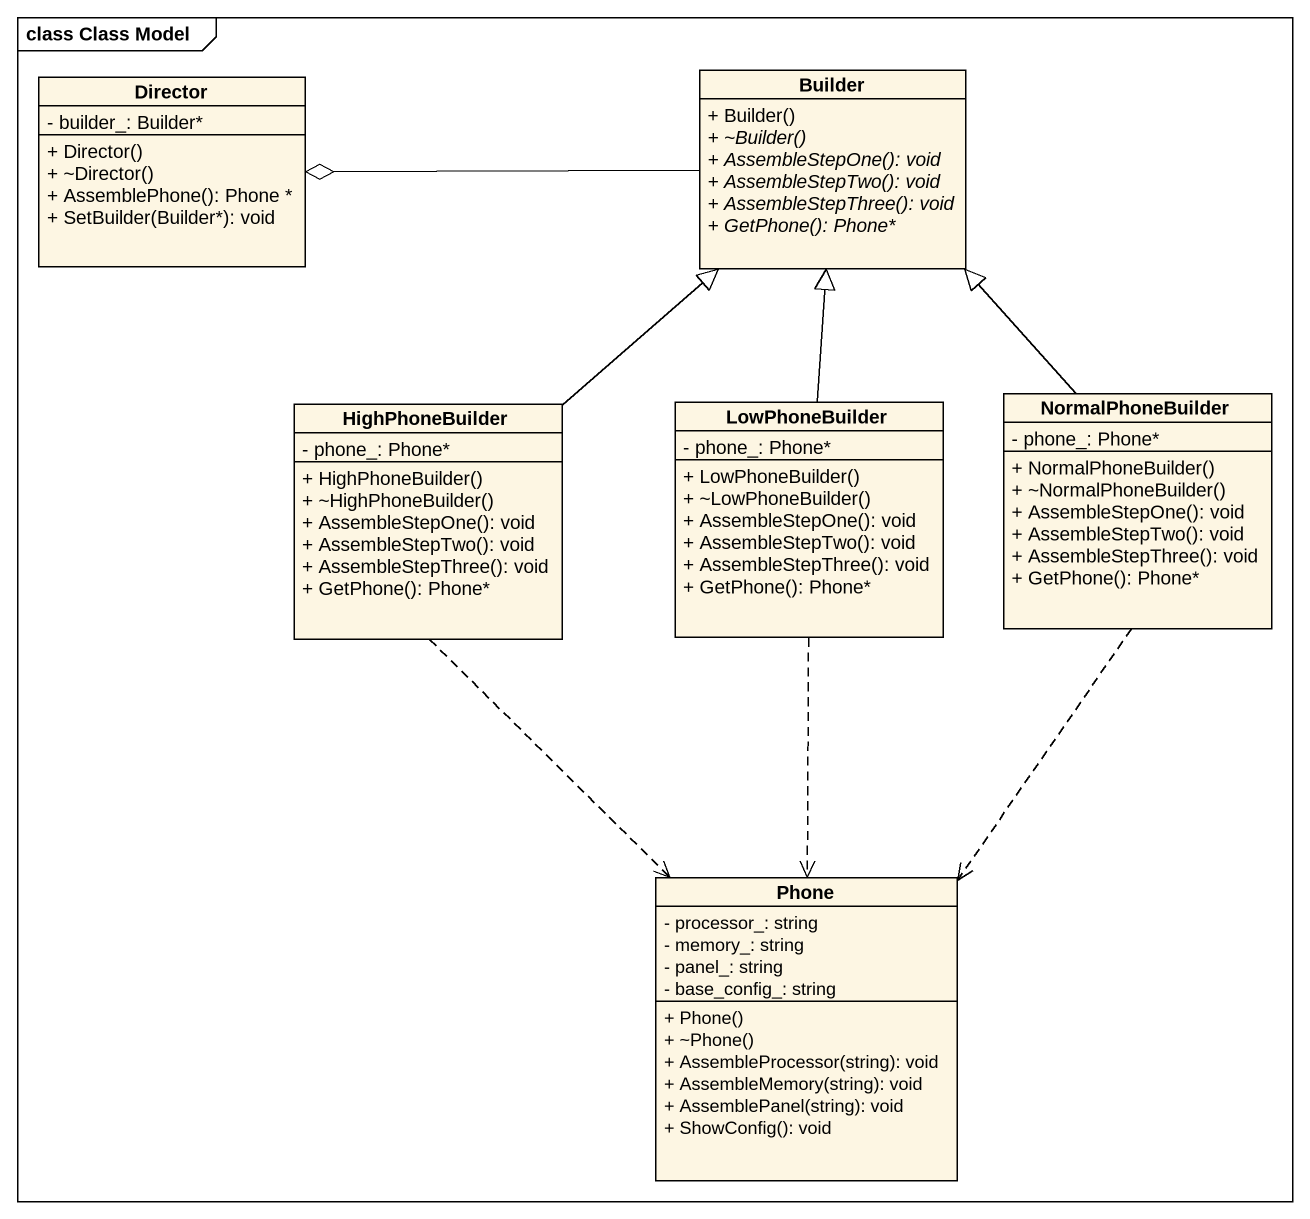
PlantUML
@startuml
mainframe class Class Model
hide circle
hide empty members
skinparam classAttributeIconSize 0
class Director {
  - builder_: Builder*
  + Director()
  + ~Director()
  + AssemblePhone(): Phone *
  + SetBuilder(Builder*): void
}
class Builder {
  + Builder()
  {abstract} + ~Builder()
  {abstract} + AssembleStepOne(): void
  {abstract} + AssembleStepTwo(): void
  {abstract} + AssembleStepThree(): void
  {abstract} + GetPhone(): Phone*
}
class NormalPhoneBuilder {
  - phone_: Phone*
  + NormalPhoneBuilder()
  + ~NormalPhoneBuilder()
  + AssembleStepOne(): void
  + AssembleStepTwo(): void
  + AssembleStepThree(): void
  + GetPhone(): Phone*
}
class HighPhoneBuilder {
  - phone_: Phone*
  + HighPhoneBuilder()
  + ~HighPhoneBuilder()
  + AssembleStepOne(): void
  + AssembleStepTwo(): void
  + AssembleStepThree(): void
  + GetPhone(): Phone*
}
class LowPhoneBuilder {
  - phone_: Phone*
  + LowPhoneBuilder()
  + ~LowPhoneBuilder()
  + AssembleStepOne(): void
  + AssembleStepTwo(): void
  + AssembleStepThree(): void
  + GetPhone(): Phone*
}
class Phone {
  - processor_: string
  - memory_: string
  - panel_: string
  - base_config_: string
  + Phone()
  + ~Phone()
  + AssembleProcessor(string): void
  + AssembleMemory(string): void
  + AssemblePanel(string): void
  + ShowConfig(): void
}
Builder -left-o Director
NormalPhoneBuilder -up-|> Builder
NormalPhoneBuilder ..> Phone
HighPhoneBuilder -up-|> Builder
HighPhoneBuilder ..> Phone
LowPhoneBuilder -up-|> Builder
LowPhoneBuilder ..> Phone
@enduml
